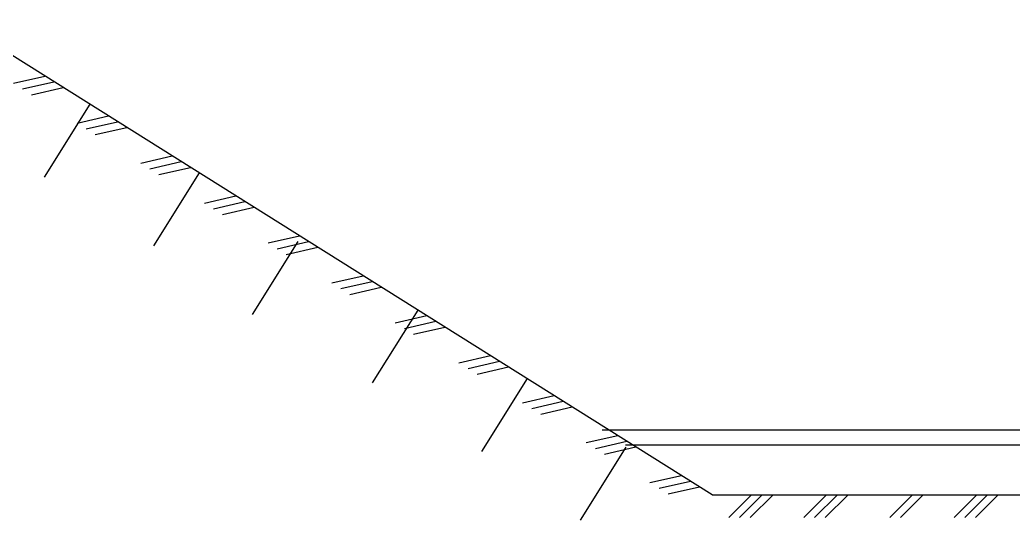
# Model space of a CAD drawing. Header units: millimetres. Extents: x 1931 to 30327, y -2374 to 17555.
# Drawn here: x 9856 to 14476, y -2370 to -46 of the extents above; entities that cross this region are included whole.
import ezdxf

# ---------------------------------------------------------------- set-up
doc = ezdxf.new("R2010")
doc.units = ezdxf.units.MM

msp = doc.modelspace()

# ---------------------------------------------------------------- linework, layer by layer
at = {"color": 4, "linetype": 'ByBlock', "lineweight": -2}
for p, q in [((13076.8, -2252.2), (9270.9, 132.7)), ((9825.9, -340.2), (9972.1, -306.7)), ((9868.2, -366.8), (10014.4, -333.2)), ((9910.6, -393.3), (10056.8, -359.8)), ((10181.6, -438), (9969.2, -776.9)), ((10121.9, -525.7), (10268.1, -492.2)), ((10164.3, -552.3), (10310.5, -518.7)), ((10206.7, -578.8), (10352.9, -545.3)), ((10418, -711.3), (10564.2, -677.7)), ((10460.4, -737.8), (10606.6, -704.3)), ((10502.7, -764.4), (10648.9, -730.8)), ((10690.1, -756.6), (10477.7, -1095.5)), ((10714.1, -896.8), (10860.3, -863.2)), ((10756.4, -923.3), (10902.6, -889.8)), ((10798.8, -949.9), (10945, -916.3)), ((11010.1, -1082.3), (11156.3, -1048.7)), ((11148.5, -1075.2), (10936.1, -1414.1)), ((11052.5, -1108.9), (11198.7, -1075.3)), ((11094.9, -1135.4), (11241.1, -1101.8)), ((11306.2, -1267.8), (11452.4, -1234.3)), ((11348.6, -1294.4), (11494.8, -1260.8)), ((11390.9, -1320.9), (11537.1, -1287.4)), ((11706.9, -1393.8), (11494.5, -1732.7)), ((11602.3, -1453.4), (11748.5, -1419.8)), ((11644.6, -1479.9), (11790.8, -1446.3)), ((11687, -1506.5), (11833.2, -1472.9)), ((11898.3, -1638.9), (12044.5, -1605.3)), ((11940.7, -1665.4), (12086.9, -1631.9)), ((11983.1, -1692), (12129.3, -1658.4)), ((12215.3, -1712.4), (12002.9, -2051.3)), ((12194.4, -1824.4), (12340.6, -1790.8)), ((12236.8, -1851), (12382.9, -1817.4)), ((12279.1, -1877.5), (12425.3, -1843.9)), ((12490.4, -2009.9), (12636.6, -1976.4)), ((15062, -1952.2), (12564.3, -1952.2)), ((12673.8, -2031), (12461.4, -2369.9)), ((12532.8, -2036.5), (12679, -2002.9)), ((12575.2, -2063), (12721.4, -2029.5)), ((14948.8, -2022.2), (12672.2, -2022.2)), ((12786.5, -2195.4), (12932.7, -2161.9)), ((12828.9, -2222), (12975.1, -2188.4)), ((12871.2, -2248.5), (13017.4, -2215)), ((13076.8, -2252.2), (14576.8, -2252.2)), ((13153, -2358.2), (13259.1, -2252.2)), ((13203, -2358.2), (13309.1, -2252.2)), ((13253, -2358.2), (13359.1, -2252.2)), ((13502.4, -2358.2), (13608.5, -2252.2)), ((13552.4, -2358.2), (13658.5, -2252.2)), ((13602.4, -2358.2), (13708.5, -2252.2)), ((13901.8, -2358.2), (14007.8, -2252.2)), ((13951.8, -2358.2), (14057.8, -2252.2)), ((14201.2, -2358.2), (14307.2, -2252.2)), ((14251.2, -2358.2), (14357.2, -2252.2)), ((14301.2, -2358.2), (14407.2, -2252.2))]:
    msp.add_line(p, q, dxfattribs=at)

doc.saveas('drawing.dxf')
